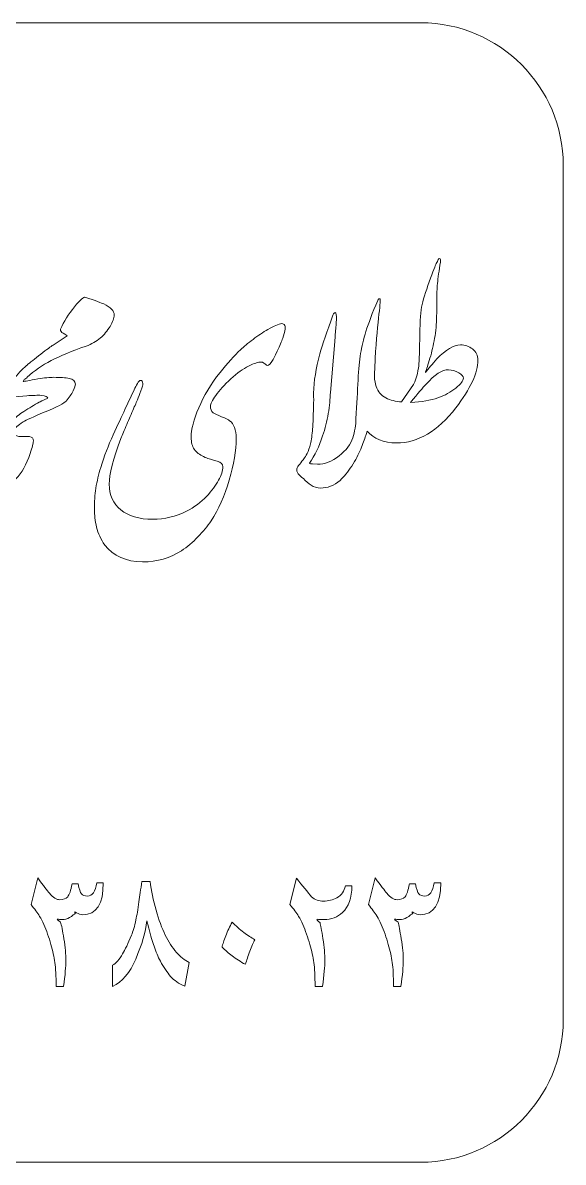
# Model space of a CAD drawing. Header units: millimetres. Extents: x 196.4 to 236.4, y 258.4 to 298.4.
# Drawn here: x 217.37 to 236.36, y 258.41 to 298.41 of the extents above; entities that cross this region are included whole.
import ezdxf

# ---------------------------------------------------------------- set-up
doc = ezdxf.new("R2010")
doc.units = ezdxf.units.MM
doc.header["$MEASUREMENT"] = 0
doc.layers.add('Layer 1', color=7, linetype='Continuous')

msp = doc.modelspace()

# ---------------------------------------------------------------- linework, layer by layer
at = {"layer": 'Layer 1', "color": 250, "lineweight": 18}
for points, knots in [([(201.3553, 298.407), (201.3553, 298.407), (231.3553, 298.407), (231.3553, 298.407), (234.1092, 298.407), (236.3553, 296.1609), (236.3553, 293.407), (236.3553, 293.407), (236.3553, 263.407), (236.3553, 263.407), (236.3553, 260.6531), (234.1092, 258.407), (231.3553, 258.407), (231.3553, 258.407), (201.3553, 258.407), (201.3553, 258.407), (198.6014, 258.407), (196.3553, 260.6531), (196.3553, 263.407), (196.3553, 263.407), (196.3553, 293.407), (196.3553, 293.407), (196.3553, 296.1609), (198.6014, 298.407), (201.3553, 298.407)], [0, 0, 0, 0, 0.125, 0.125, 0.125, 0.25, 0.25, 0.25, 0.375, 0.375, 0.375, 0.5, 0.5, 0.5, 0.625, 0.625, 0.625, 0.75, 0.75, 0.75, 0.875, 0.875, 0.875, 1, 1, 1, 1]), ([(229.7202, 285.9669), (229.7304, 285.8554), (229.7508, 285.7479), (229.7809, 285.6435), (229.8421, 285.4553), (229.9549, 285.3189), (230.1196, 285.2389), (230.2842, 285.159), (230.47, 285.1119), (230.677, 285.0978), (230.677, 285.0978), (231.0909, 285.7046), (231.0909, 285.7046), (231.1591, 285.8199), (231.2202, 286.0151), (231.2696, 286.2902), (231.2931, 286.4407), (231.3073, 286.7747), (231.312, 287.2851), (231.3167, 287.7978), (231.3378, 288.1788), (231.3802, 288.4257), (231.4272, 288.6562), (231.5166, 288.9525), (231.6483, 289.3171), (231.7823, 289.6839), (231.8646, 289.8956), (231.8929, 289.9521), (231.9234, 290.0085), (231.947, 290.0555), (231.9658, 290.0932), (231.9893, 290.1308), (232.0105, 290.1378), (232.0269, 290.1167), (232.0457, 290.0955), (232.0504, 290.0602), (232.041, 290.0085), (231.9916, 289.7004), (231.9564, 289.4511), (231.9376, 289.2559), (231.9211, 289.0607), (231.9117, 288.8749), (231.914, 288.6985), (231.9164, 288.5221), (231.914, 288.294), (231.9046, 288.0141), (231.8952, 287.7343), (231.867, 287.4756), (231.82, 287.2404), (231.7753, 287.0028), (231.7188, 286.7747), (231.6483, 286.5513), (231.5801, 286.3302), (231.533, 286.1891), (231.5119, 286.1279), (231.6224, 286.2667), (231.7565, 286.4243), (231.9187, 286.6054), (232.2245, 286.937), (232.5043, 287.1016), (232.7513, 287.1016), (232.9018, 287.1016), (233.0406, 287.0522), (233.1652, 286.9558), (233.2922, 286.8641), (233.3581, 286.7347), (233.3581, 286.563), (233.3581, 286.1209), (233.097, 285.5635), (232.5796, 284.8862), (231.9446, 284.0677), (231.2508, 283.6585), (230.4982, 283.6585), (230.0449, 283.6585), (229.7014, 283.7959), (229.4662, 284.0725), (229.4492, 284.0174), (229.4326, 283.9672), (229.4163, 283.922), (229.3763, 283.7855), (229.3175, 283.6233), (229.2399, 283.4375), (229.1647, 283.2517), (229.0588, 283.0541), (228.9248, 282.8472), (228.7884, 282.6402), (228.652, 282.4732), (228.5132, 282.3439), (228.2992, 282.1581), (228.0711, 282.0687), (227.8312, 282.0734), (227.7089, 282.0781), (227.596, 282.111), (227.4949, 282.1722), (227.3984, 282.2357), (227.3091, 282.3156), (227.2268, 282.4074), (227.1515, 282.4662), (227.1068, 282.5061), (227.088, 282.5226), (227.0245, 282.5838), (226.9916, 282.6449), (226.9916, 282.7084), (226.9916, 282.7554), (227.0151, 282.8095), (227.0598, 282.8683), (227.1068, 282.9271), (227.1585, 282.9953), (227.2197, 283.0682), (227.2456, 283.1035), (227.2832, 283.16), (227.3279, 283.2329), (227.3749, 283.3058), (227.4149, 283.4045), (227.4502, 283.5268), (227.4831, 283.6468), (227.5137, 283.8067), (227.5348, 284.0043), (227.5537, 284.2018), (227.5654, 284.3735), (227.5701, 284.5146), (227.5701, 284.5146), (227.5842, 284.9427), (227.5842, 284.9427), (227.5889, 285.0885), (227.5889, 285.2437), (227.5842, 285.4036), (227.5936, 285.827), (227.6665, 286.2856), (227.8053, 286.7818), (227.9017, 287.1181), (228.0546, 287.5697), (228.2663, 288.1388), (228.2804, 288.1765), (228.2945, 288.2), (228.3086, 288.2141), (228.3204, 288.2282), (228.3321, 288.2352), (228.3415, 288.2352), (228.3745, 288.2305), (228.3886, 288.1435), (228.3839, 287.9742), (228.3792, 287.8919), (228.3698, 287.7578), (228.3556, 287.5744), (228.3415, 287.3862), (228.3321, 287.2663), (228.3274, 287.2169), (228.3274, 287.2169), (228.1769, 285.4248), (228.1769, 285.4248), (228.1675, 285.2084), (228.1416, 284.9638), (228.1016, 284.6863), (228.0546, 284.4205), (227.9888, 284.1618), (227.9017, 283.9078), (227.7818, 283.5363), (227.6266, 283.2164), (227.4384, 282.9506), (227.4478, 282.9318), (227.4855, 282.9224), (227.549, 282.9224), (227.549, 282.9224), (227.723, 282.9154), (227.723, 282.9154), (227.9746, 282.906), (228.2263, 283.0024), (228.4803, 283.2023), (228.7319, 283.4022), (228.8942, 283.6139), (228.9624, 283.8349), (229.0306, 284.0584), (229.0682, 284.2818), (229.073, 284.5076), (229.1035, 285.0273), (229.1294, 285.4789), (229.1482, 285.8622), (229.167, 286.2456), (229.1952, 286.556), (229.2352, 286.7959), (229.2729, 287.0335), (229.3364, 287.2945), (229.4234, 287.5744), (229.5104, 287.8542), (229.6492, 288.2164), (229.8373, 288.6633), (229.8655, 288.708), (229.889, 288.7268), (229.9126, 288.7174), (229.9361, 288.708), (229.9267, 288.5292), (229.882, 288.1765), (229.8373, 287.826), (229.7926, 287.3063), (229.7479, 286.6172), (229.7432, 286.438), (229.7341, 286.222), (229.7202, 285.9669)], [0, 0, 0, 0, 0.0151515, 0.0151515, 0.0151515, 0.030303, 0.030303, 0.030303, 0.0454545, 0.0454545, 0.0454545, 0.0606061, 0.0606061, 0.0606061, 0.0757576, 0.0757576, 0.0757576, 0.0909091, 0.0909091, 0.0909091, 0.1060606, 0.1060606, 0.1060606, 0.1212121, 0.1212121, 0.1212121, 0.1363636, 0.1363636, 0.1363636, 0.1515152, 0.1515152, 0.1515152, 0.1666667, 0.1666667, 0.1666667, 0.1818182, 0.1818182, 0.1818182, 0.1969697, 0.1969697, 0.1969697, 0.2121212, 0.2121212, 0.2121212, 0.2272727, 0.2272727, 0.2272727, 0.2424242, 0.2424242, 0.2424242, 0.2575758, 0.2575758, 0.2575758, 0.2727273, 0.2727273, 0.2727273, 0.2878788, 0.2878788, 0.2878788, 0.3030303, 0.3030303, 0.3030303, 0.3181818, 0.3181818, 0.3181818, 0.3333333, 0.3333333, 0.3333333, 0.3484848, 0.3484848, 0.3484848, 0.3636364, 0.3636364, 0.3636364, 0.3787879, 0.3787879, 0.3787879, 0.3939394, 0.3939394, 0.3939394, 0.4090909, 0.4090909, 0.4090909, 0.4242424, 0.4242424, 0.4242424, 0.4393939, 0.4393939, 0.4393939, 0.4545455, 0.4545455, 0.4545455, 0.469697, 0.469697, 0.469697, 0.4848485, 0.4848485, 0.4848485, 0.5, 0.5, 0.5, 0.5151515, 0.5151515, 0.5151515, 0.530303, 0.530303, 0.530303, 0.5454545, 0.5454545, 0.5454545, 0.5606061, 0.5606061, 0.5606061, 0.5757576, 0.5757576, 0.5757576, 0.5909091, 0.5909091, 0.5909091, 0.6060606, 0.6060606, 0.6060606, 0.6212121, 0.6212121, 0.6212121, 0.6363636, 0.6363636, 0.6363636, 0.6515152, 0.6515152, 0.6515152, 0.6666667, 0.6666667, 0.6666667, 0.6818182, 0.6818182, 0.6818182, 0.6969697, 0.6969697, 0.6969697, 0.7121212, 0.7121212, 0.7121212, 0.7272727, 0.7272727, 0.7272727, 0.7424242, 0.7424242, 0.7424242, 0.7575758, 0.7575758, 0.7575758, 0.7727273, 0.7727273, 0.7727273, 0.7878788, 0.7878788, 0.7878788, 0.8030303, 0.8030303, 0.8030303, 0.8181818, 0.8181818, 0.8181818, 0.8333333, 0.8333333, 0.8333333, 0.8484848, 0.8484848, 0.8484848, 0.8636364, 0.8636364, 0.8636364, 0.8787879, 0.8787879, 0.8787879, 0.8939394, 0.8939394, 0.8939394, 0.9090909, 0.9090909, 0.9090909, 0.9242424, 0.9242424, 0.9242424, 0.9393939, 0.9393939, 0.9393939, 0.9545455, 0.9545455, 0.9545455, 0.969697, 0.969697, 0.969697, 0.9848485, 0.9848485, 0.9848485, 1, 1, 1, 1]), ([(217.5042, 286.3796), (217.6194, 286.4761), (217.7841, 286.6078), (218.0004, 286.7795), (218.2121, 286.9394), (218.3556, 287.0452), (218.4355, 287.0946), (218.4355, 287.0946), (218.9294, 287.4192), (218.9294, 287.4192), (218.9177, 287.4286), (218.8683, 287.4591), (218.786, 287.5085), (218.7225, 287.5415), (218.6895, 287.5861), (218.6895, 287.6473), (218.8095, 287.913), (218.9741, 288.1765), (219.1858, 288.4399), (219.3927, 288.6868), (219.5127, 288.7997), (219.5503, 288.7762), (219.9219, 288.6492), (220.143, 288.5669), (220.2112, 288.5363), (220.4558, 288.421), (220.5781, 288.2893), (220.5781, 288.1435), (220.5781, 288.0424), (220.531, 287.9107), (220.4393, 287.7508), (220.3382, 287.5932), (220.2229, 287.4591), (220.0959, 287.3439), (219.9525, 287.224), (219.7855, 287.1275), (219.5926, 287.0546), (219.0917, 286.8853), (218.6825, 286.716), (218.3626, 286.5466), (218.0479, 286.3823), (217.7649, 286.1884), (217.5163, 285.9627), (217.5163, 285.9627), (217.5065, 285.9469), (217.5065, 285.9469), (217.4548, 285.9163), (217.4219, 285.8857), (217.4054, 285.8575), (217.3889, 285.8293), (217.3819, 285.8152), (217.3819, 285.8105), (217.4219, 285.8199), (217.5959, 285.8505), (217.8993, 285.9069), (218.1227, 285.9422), (218.3109, 285.961), (218.4637, 285.961), (218.6824, 285.961), (218.8635, 285.9469), (218.9999, 285.921), (219.1434, 285.8928), (219.214, 285.827), (219.214, 285.7211), (219.214, 285.6788), (219.1881, 285.6012), (219.1387, 285.4859), (219.0729, 285.366), (218.9905, 285.246), (218.8894, 285.1285), (218.8212, 285.0485), (218.5766, 284.9238), (218.1556, 284.7498), (217.737, 284.5734), (217.4783, 284.4558), (217.3819, 284.3947), (217.2854, 284.3312), (217.2125, 284.2794), (217.1608, 284.2395), (217.133, 284.2028), (217.1026, 284.1755), (217.0698, 284.1583), (216.998, 284.0759), (216.9885, 284.0104), (217.0432, 283.9619), (217.0973, 283.9102), (217.189, 283.8843), (217.3184, 283.882), (217.4477, 283.8796), (217.5418, 283.8796), (217.6006, 283.8796), (217.6923, 283.8702), (217.7394, 283.8161), (217.7394, 283.7197), (217.7394, 283.6515), (217.7017, 283.5057), (217.6288, 283.287), (217.4995, 282.9013), (217.3325, 282.6049), (217.1255, 282.398), (216.9092, 282.1816), (216.674, 282.0734), (216.4153, 282.0734), (216.173, 282.0734), (215.9825, 282.1957), (215.8438, 282.4379), (215.7382, 282.6308), (215.6735, 282.8549), (215.6518, 283.1097), (215.5582, 282.9687), (215.4318, 282.7839), (215.2722, 282.5555), (215.1758, 282.4356), (215.0935, 282.3509), (215.0229, 282.3015), (214.9312, 282.2357), (214.8395, 282.1839), (214.7454, 282.1463), (214.6514, 282.1063), (214.5479, 282.0758), (214.435, 282.0499), (214.3221, 282.024), (214.2116, 281.9981), (214.101, 281.9699), (214.101, 281.9699), (213.6448, 281.8594), (213.6448, 281.8594), (213.4613, 281.8288), (213.3484, 281.8241), (213.3084, 281.8453), (213.3084, 281.9111), (213.3837, 281.9911), (213.5366, 282.0875), (213.673, 282.1745), (213.8141, 282.2639), (213.9552, 282.3533), (214.0987, 282.4426), (214.2398, 282.5297), (214.3832, 282.6167), (214.7454, 282.8707), (215.0182, 283.1082), (215.197, 283.3269), (215.3334, 283.4986), (215.4416, 283.6468), (215.5192, 283.7761), (215.5709, 283.849), (215.6462, 283.976), (215.7473, 284.1548), (215.7473, 284.1548), (215.814, 284.2914), (215.814, 284.2914), (215.8299, 284.3287), (215.8469, 284.3646), (215.865, 284.3994), (215.8733, 284.4161), (215.8817, 284.4322), (215.8904, 284.4479), (215.8904, 284.4479), (216.0436, 284.7616), (216.0436, 284.7616), (216.1119, 284.9027), (216.1801, 285.0179), (216.2436, 285.1049), (216.3023, 285.192), (216.3588, 285.2343), (216.4082, 285.2296), (216.4552, 285.2061), (216.4693, 285.1614), (216.4505, 285.0908), (216.3988, 284.9403), (216.3682, 284.8415), (216.3541, 284.7945), (216.3019, 284.621), (216.2678, 284.4837), (216.2527, 284.3844), (216.2759, 283.9684), (216.3438, 283.7429), (216.4576, 283.7056), (216.507, 283.7573), (216.5799, 283.8679), (216.6716, 284.0372), (216.7257, 284.1383), (216.7681, 284.2065), (216.7939, 284.2442), (216.8008, 284.2528), (216.8086, 284.2601), (216.8175, 284.2664), (216.8589, 284.3173), (216.91, 284.3713), (216.9679, 284.4252), (217.1114, 284.5546), (217.2549, 284.6651), (217.403, 284.7616), (217.5912, 284.8862), (217.7723, 284.9944), (217.9463, 285.0861), (217.9604, 285.0955), (218.0592, 285.1449), (218.2427, 285.2319), (218.2427, 285.2766), (218.1697, 285.3095), (218.0216, 285.3284), (217.8946, 285.3331), (217.7205, 285.3284), (217.5065, 285.3142), (217.5065, 285.3142), (216.7892, 285.2578), (216.7892, 285.2578), (216.7563, 285.2578), (216.7469, 285.286), (216.761, 285.3401), (216.7892, 285.4601), (216.8786, 285.6341), (217.0338, 285.8575), (217.1847, 286.0803), (217.3401, 286.2504), (217.5001, 286.3701), (217.5001, 286.3701), (217.5042, 286.3796), (217.5042, 286.3796)], [0, 0, 0, 0, 0.0136986, 0.0136986, 0.0136986, 0.0273973, 0.0273973, 0.0273973, 0.0410959, 0.0410959, 0.0410959, 0.0547945, 0.0547945, 0.0547945, 0.0684932, 0.0684932, 0.0684932, 0.0821918, 0.0821918, 0.0821918, 0.0958904, 0.0958904, 0.0958904, 0.109589, 0.109589, 0.109589, 0.1232877, 0.1232877, 0.1232877, 0.1369863, 0.1369863, 0.1369863, 0.1506849, 0.1506849, 0.1506849, 0.1643836, 0.1643836, 0.1643836, 0.1780822, 0.1780822, 0.1780822, 0.1917808, 0.1917808, 0.1917808, 0.2054795, 0.2054795, 0.2054795, 0.2191781, 0.2191781, 0.2191781, 0.2328767, 0.2328767, 0.2328767, 0.2465753, 0.2465753, 0.2465753, 0.260274, 0.260274, 0.260274, 0.2739726, 0.2739726, 0.2739726, 0.2876712, 0.2876712, 0.2876712, 0.3013699, 0.3013699, 0.3013699, 0.3150685, 0.3150685, 0.3150685, 0.3287671, 0.3287671, 0.3287671, 0.3424658, 0.3424658, 0.3424658, 0.3561644, 0.3561644, 0.3561644, 0.369863, 0.369863, 0.369863, 0.3835616, 0.3835616, 0.3835616, 0.3972603, 0.3972603, 0.3972603, 0.4109589, 0.4109589, 0.4109589, 0.4246575, 0.4246575, 0.4246575, 0.4383562, 0.4383562, 0.4383562, 0.4520548, 0.4520548, 0.4520548, 0.4657534, 0.4657534, 0.4657534, 0.4794521, 0.4794521, 0.4794521, 0.4931507, 0.4931507, 0.4931507, 0.5068493, 0.5068493, 0.5068493, 0.5205479, 0.5205479, 0.5205479, 0.5342466, 0.5342466, 0.5342466, 0.5479452, 0.5479452, 0.5479452, 0.5616438, 0.5616438, 0.5616438, 0.5753425, 0.5753425, 0.5753425, 0.5890411, 0.5890411, 0.5890411, 0.6027397, 0.6027397, 0.6027397, 0.6164384, 0.6164384, 0.6164384, 0.630137, 0.630137, 0.630137, 0.6438356, 0.6438356, 0.6438356, 0.6575342, 0.6575342, 0.6575342, 0.6712329, 0.6712329, 0.6712329, 0.6849315, 0.6849315, 0.6849315, 0.6986301, 0.6986301, 0.6986301, 0.7123288, 0.7123288, 0.7123288, 0.7260274, 0.7260274, 0.7260274, 0.739726, 0.739726, 0.739726, 0.7534247, 0.7534247, 0.7534247, 0.7671233, 0.7671233, 0.7671233, 0.7808219, 0.7808219, 0.7808219, 0.7945205, 0.7945205, 0.7945205, 0.8082192, 0.8082192, 0.8082192, 0.8219178, 0.8219178, 0.8219178, 0.8356164, 0.8356164, 0.8356164, 0.8493151, 0.8493151, 0.8493151, 0.8630137, 0.8630137, 0.8630137, 0.8767123, 0.8767123, 0.8767123, 0.890411, 0.890411, 0.890411, 0.9041096, 0.9041096, 0.9041096, 0.9178082, 0.9178082, 0.9178082, 0.9315068, 0.9315068, 0.9315068, 0.9452055, 0.9452055, 0.9452055, 0.9589041, 0.9589041, 0.9589041, 0.9726027, 0.9726027, 0.9726027, 0.9863014, 0.9863014, 0.9863014, 1, 1, 1, 1]), ([(226.5847, 287.6685), (226.5682, 287.5532), (226.5376, 287.4427), (226.5, 287.3345), (226.46, 287.2263), (226.3965, 287.0758), (226.3072, 286.8829), (226.2178, 286.6901), (226.1637, 286.5795), (226.1449, 286.5513), (226.072, 286.4361), (226.0061, 286.3796), (225.952, 286.3796), (225.9097, 286.4079), (225.8744, 286.4337), (225.8415, 286.4596), (225.8086, 286.4855), (225.7803, 286.4972), (225.7521, 286.4972), (225.6369, 286.4972), (225.4864, 286.4502), (225.2982, 286.3561), (225.1077, 286.262), (224.9031, 286.1115), (224.6773, 285.9046), (224.4515, 285.6976), (224.2752, 285.5047), (224.1482, 285.326), (224.0235, 285.1473), (223.96, 285.0226), (223.96, 284.9544), (223.96, 284.8533), (223.9906, 284.7733), (224.0564, 284.7192), (224.1105, 284.6769), (224.2093, 284.6299), (224.3528, 284.5758), (224.4939, 284.5193), (224.5903, 284.4746), (224.635, 284.437), (224.7879, 284.3312), (224.8631, 284.1242), (224.8631, 283.8161), (224.8631, 283.3904), (224.7832, 282.9013), (224.6209, 282.3533), (224.461, 281.8029), (224.2493, 281.3279), (223.9882, 280.9233), (223.8542, 280.7352), (223.699, 280.547), (223.5202, 280.3589), (223.3415, 280.1684), (223.1486, 280.0085), (222.9417, 279.8744), (222.5465, 279.6134), (222.0903, 279.4817), (221.5776, 279.4817), (220.9943, 279.4911), (220.5498, 279.6886), (220.2464, 280.0743), (220.11, 280.2719), (220.0136, 280.4812), (219.9619, 280.7023), (219.9078, 280.9233), (219.8819, 281.1327), (219.8819, 281.3302), (219.8819, 281.5819), (219.9007, 281.8288), (219.936, 282.071), (219.9736, 282.3109), (220.0301, 282.5532), (220.1077, 282.7978), (220.2276, 283.1929), (220.3711, 283.5739), (220.5428, 283.9408), (220.7121, 284.3077), (220.8485, 284.604), (220.9543, 284.8298), (220.9543, 284.8298), (221.2789, 285.5189), (221.2789, 285.5189), (221.3165, 285.5965), (221.3542, 285.6717), (221.3965, 285.747), (221.4365, 285.8199), (221.4741, 285.8552), (221.507, 285.8552), (221.5517, 285.8552), (221.5776, 285.8199), (221.5799, 285.747), (221.5823, 285.6717), (221.5729, 285.6176), (221.5541, 285.58), (221.5047, 285.4483), (221.46, 285.3354), (221.4247, 285.246), (221.3871, 285.1567), (221.333, 285.0273), (221.2577, 284.858), (221.1848, 284.6863), (221.1049, 284.5029), (221.0202, 284.3053), (220.9355, 284.1078), (220.865, 283.9455), (220.8109, 283.8161), (220.5404, 283.1012), (220.404, 282.5626), (220.404, 282.2051), (220.404, 281.8288), (220.5381, 281.5301), (220.8085, 281.309), (221.0766, 281.088), (221.4553, 280.9774), (221.9421, 280.9774), (222.3466, 280.9774), (222.737, 281.0715), (223.1157, 281.2597), (223.3956, 281.4031), (223.6307, 281.5748), (223.8189, 281.7771), (224.007, 281.9793), (224.1505, 282.1698), (224.2493, 282.3462), (224.3481, 282.5226), (224.3975, 282.6825), (224.3975, 282.8236), (224.3975, 282.9107), (224.3316, 282.9765), (224.1999, 283.0165), (224.0682, 283.0588), (223.9741, 283.087), (223.9153, 283.1012), (223.8589, 283.1129), (223.793, 283.1388), (223.7178, 283.1764), (223.5767, 283.2446), (223.4685, 283.3316), (223.3932, 283.4351), (223.3203, 283.5386), (223.2827, 283.6797), (223.2827, 283.8585), (223.2827, 284.1289), (223.372, 284.4746), (223.5484, 284.8909), (223.7248, 285.3095), (223.9741, 285.7211), (224.2963, 286.1256), (224.5597, 286.4549), (224.7996, 286.7254), (225.0136, 286.93), (225.1289, 287.0358), (225.277, 287.1581), (225.4558, 287.2922), (225.6345, 287.4286), (225.8086, 287.5438), (225.9802, 287.6402), (226.1872, 287.7602), (226.3495, 287.8284), (226.4694, 287.8472), (226.5188, 287.8472), (226.5541, 287.826), (226.5729, 287.786), (226.5894, 287.7437), (226.5941, 287.7061), (226.5847, 287.6685)], [0, 0, 0, 0, 0.0181818, 0.0181818, 0.0181818, 0.0363636, 0.0363636, 0.0363636, 0.0545455, 0.0545455, 0.0545455, 0.0727273, 0.0727273, 0.0727273, 0.0909091, 0.0909091, 0.0909091, 0.1090909, 0.1090909, 0.1090909, 0.1272727, 0.1272727, 0.1272727, 0.1454545, 0.1454545, 0.1454545, 0.1636364, 0.1636364, 0.1636364, 0.1818182, 0.1818182, 0.1818182, 0.2, 0.2, 0.2, 0.2181818, 0.2181818, 0.2181818, 0.2363636, 0.2363636, 0.2363636, 0.2545455, 0.2545455, 0.2545455, 0.2727273, 0.2727273, 0.2727273, 0.2909091, 0.2909091, 0.2909091, 0.3090909, 0.3090909, 0.3090909, 0.3272727, 0.3272727, 0.3272727, 0.3454545, 0.3454545, 0.3454545, 0.3636364, 0.3636364, 0.3636364, 0.3818182, 0.3818182, 0.3818182, 0.4, 0.4, 0.4, 0.4181818, 0.4181818, 0.4181818, 0.4363636, 0.4363636, 0.4363636, 0.4545455, 0.4545455, 0.4545455, 0.4727273, 0.4727273, 0.4727273, 0.4909091, 0.4909091, 0.4909091, 0.5090909, 0.5090909, 0.5090909, 0.5272727, 0.5272727, 0.5272727, 0.5454545, 0.5454545, 0.5454545, 0.5636364, 0.5636364, 0.5636364, 0.5818182, 0.5818182, 0.5818182, 0.6, 0.6, 0.6, 0.6181818, 0.6181818, 0.6181818, 0.6363636, 0.6363636, 0.6363636, 0.6545455, 0.6545455, 0.6545455, 0.6727273, 0.6727273, 0.6727273, 0.6909091, 0.6909091, 0.6909091, 0.7090909, 0.7090909, 0.7090909, 0.7272727, 0.7272727, 0.7272727, 0.7454545, 0.7454545, 0.7454545, 0.7636364, 0.7636364, 0.7636364, 0.7818182, 0.7818182, 0.7818182, 0.8, 0.8, 0.8, 0.8181818, 0.8181818, 0.8181818, 0.8363636, 0.8363636, 0.8363636, 0.8545455, 0.8545455, 0.8545455, 0.8727273, 0.8727273, 0.8727273, 0.8909091, 0.8909091, 0.8909091, 0.9090909, 0.9090909, 0.9090909, 0.9272727, 0.9272727, 0.9272727, 0.9454545, 0.9454545, 0.9454545, 0.9636364, 0.9636364, 0.9636364, 0.9818182, 0.9818182, 0.9818182, 1, 1, 1, 1]), ([(232.8477, 285.928), (232.8477, 285.9868), (232.7936, 286.0503), (232.6831, 286.1209), (232.5631, 286.1891), (232.4432, 286.2244), (232.3233, 286.2244), (232.1045, 286.2338), (231.8364, 286.0597), (231.526, 285.707), (231.4319, 285.6105), (231.2555, 285.4012), (230.9945, 285.079), (231.3802, 285.0978), (231.6977, 285.1519), (231.9493, 285.2389), (232.1986, 285.326), (232.4103, 285.4412), (232.5796, 285.5823), (232.7583, 285.7258), (232.8477, 285.841), (232.8477, 285.928)], [0, 0, 0, 0, 0.1428571, 0.1428571, 0.1428571, 0.2857143, 0.2857143, 0.2857143, 0.4285714, 0.4285714, 0.4285714, 0.5714286, 0.5714286, 0.5714286, 0.7142857, 0.7142857, 0.7142857, 0.8571429, 0.8571429, 0.8571429, 1, 1, 1, 1])]:
    msp.add_open_spline(points, degree=3, knots=knots, dxfattribs=at)
at = {"layer": 'Layer 1', "color": 250, "lineweight": 9}
for points, knots in [([(219.6374, 267.7488), (219.8091, 267.7488), (219.9185, 267.904), (219.9643, 268.2133), (219.9643, 268.2133), (220.196, 268.2133), (220.196, 268.2133), (220.196, 267.4666), (219.9537, 267.0938), (219.4716, 267.0938), (219.3963, 267.0938), (219.3246, 267.1173), (219.2564, 267.1644), (219.1894, 267.2114), (219.1741, 267.202), (219.2141, 267.135), (219.2164, 267.1467), (219.1706, 267.115), (219.0753, 267.0386), (218.9906, 266.968), (218.9048, 266.9315), (218.8178, 266.9315), (218.806, 266.9315), (218.7919, 266.9315), (218.7743, 266.9304), (218.7566, 266.9292), (218.7366, 266.928), (218.7143, 266.928), (218.6731, 266.928), (218.632, 266.9327), (218.592, 266.941), (218.552, 266.9492), (218.5861, 266.9139), (218.6967, 266.8351), (218.7272, 266.7305), (218.7649, 266.5341), (218.8119, 266.246), (218.8589, 265.9591), (218.8825, 265.7027), (218.8825, 265.4781), (218.8825, 265.2876), (218.8554, 264.9854), (218.8001, 264.5726), (218.8001, 264.5726), (218.5379, 264.5726), (218.5379, 264.5726), (218.5379, 264.9395), (218.5238, 265.2217), (218.4956, 265.4181), (218.4662, 265.6145), (218.4203, 265.825), (218.3556, 266.0496), (218.2851, 266.2977), (218.2016, 266.5341), (218.1075, 266.7563), (218.0617, 266.8598), (218.0123, 266.9539), (217.9593, 267.0386), (217.8841, 267.1656), (217.783, 267.302), (217.656, 267.449), (217.656, 267.449), (217.8911, 268.3862), (217.8911, 268.3862), (218.0911, 268.1192), (218.2286, 267.9405), (218.3039, 267.8488), (218.4356, 267.6971), (218.5555, 267.6206), (218.6661, 267.6206), (218.7919, 267.6206), (218.8848, 267.6571), (218.9448, 267.7277), (219.0024, 267.797), (219.0541, 267.9476), (219.1, 268.1792), (219.1, 268.1792), (219.314, 268.1792), (219.314, 268.1792), (219.3458, 267.9958), (219.3846, 267.8782), (219.4304, 267.8264), (219.4763, 267.7747), (219.5457, 267.7488), (219.6374, 267.7488)], [0, 0, 0, 0, 0.0357143, 0.0357143, 0.0357143, 0.0714286, 0.0714286, 0.0714286, 0.1071429, 0.1071429, 0.1071429, 0.1428571, 0.1428571, 0.1428571, 0.1785714, 0.1785714, 0.1785714, 0.2142857, 0.2142857, 0.2142857, 0.25, 0.25, 0.25, 0.2857143, 0.2857143, 0.2857143, 0.3214286, 0.3214286, 0.3214286, 0.3571429, 0.3571429, 0.3571429, 0.3928571, 0.3928571, 0.3928571, 0.4285714, 0.4285714, 0.4285714, 0.4642857, 0.4642857, 0.4642857, 0.5, 0.5, 0.5, 0.5357143, 0.5357143, 0.5357143, 0.5714286, 0.5714286, 0.5714286, 0.6071429, 0.6071429, 0.6071429, 0.6428571, 0.6428571, 0.6428571, 0.6785714, 0.6785714, 0.6785714, 0.7142857, 0.7142857, 0.7142857, 0.75, 0.75, 0.75, 0.7857143, 0.7857143, 0.7857143, 0.8214286, 0.8214286, 0.8214286, 0.8571429, 0.8571429, 0.8571429, 0.8928571, 0.8928571, 0.8928571, 0.9285714, 0.9285714, 0.9285714, 0.9642857, 0.9642857, 0.9642857, 1, 1, 1, 1]), ([(220.5229, 265.3193), (220.6452, 265.3887), (220.7616, 265.5216), (220.8745, 265.7192), (220.9616, 265.8685), (221.065, 266.0872), (221.185, 266.3742), (221.2426, 266.5094), (221.2955, 266.6881), (221.3437, 266.9116), (221.3755, 267.0703), (221.4108, 267.2808), (221.4496, 267.5454), (221.4801, 267.7524), (221.5119, 267.9922), (221.546, 268.2651), (221.546, 268.2651), (221.8388, 268.2651), (221.8388, 268.2651), (221.8811, 267.9346), (221.9505, 267.5983), (222.0493, 267.2573), (222.1481, 266.9163), (222.2563, 266.6246), (222.3738, 266.3812), (222.4832, 266.1484), (222.6149, 265.9461), (222.7666, 265.7744), (222.9018, 265.6157), (223.0488, 265.4993), (223.2076, 265.4228), (223.2076, 265.4228), (223.0559, 264.5926), (223.0559, 264.5926), (222.8466, 264.6749), (222.6819, 264.7866), (222.5608, 264.9266), (222.4409, 265.0665), (222.3209, 265.2476), (222.201, 265.4675), (222.1187, 265.6216), (222.0434, 265.7968), (221.9776, 265.992), (221.927, 266.1437), (221.8658, 266.3542), (221.7941, 266.6258), (221.74, 266.8281), (221.7165, 266.9127), (221.7259, 266.8798), (221.6848, 266.4988), (221.5542, 266.052), (221.3367, 265.5404), (221.1297, 265.0559), (220.8592, 264.7349), (220.5229, 264.5785), (220.5229, 264.5785), (220.5229, 265.3193), (220.5229, 265.3193)], [0, 0, 0, 0, 0.0526316, 0.0526316, 0.0526316, 0.1052632, 0.1052632, 0.1052632, 0.1578947, 0.1578947, 0.1578947, 0.2105263, 0.2105263, 0.2105263, 0.2631579, 0.2631579, 0.2631579, 0.3157895, 0.3157895, 0.3157895, 0.3684211, 0.3684211, 0.3684211, 0.4210526, 0.4210526, 0.4210526, 0.4736842, 0.4736842, 0.4736842, 0.5263158, 0.5263158, 0.5263158, 0.5789474, 0.5789474, 0.5789474, 0.6315789, 0.6315789, 0.6315789, 0.6842105, 0.6842105, 0.6842105, 0.7368421, 0.7368421, 0.7368421, 0.7894737, 0.7894737, 0.7894737, 0.8421053, 0.8421053, 0.8421053, 0.8947368, 0.8947368, 0.8947368, 0.9473684, 0.9473684, 0.9473684, 1, 1, 1, 1]), ([(227.9314, 267.5724), (228.1043, 267.5724), (228.2607, 267.6124), (228.403, 267.69), (228.5664, 267.7794), (228.6664, 267.9193), (228.7028, 268.1098), (228.7028, 268.1098), (228.9309, 268.1098), (228.9309, 268.1098), (228.9309, 267.6877), (228.8216, 267.3761), (228.6029, 267.1761), (228.4241, 267.0115), (228.2066, 266.928), (227.9526, 266.928), (227.9526, 266.928), (227.9008, 266.928), (227.9008, 266.928), (227.8267, 266.928), (227.7668, 266.9304), (227.7197, 266.9351), (227.6727, 266.9398), (227.7033, 266.8986), (227.8115, 266.8116), (227.8338, 266.7316), (227.8679, 266.5458), (227.9126, 266.2554), (227.9573, 265.9649), (227.9796, 265.7051), (227.9796, 265.4781), (227.9796, 265.2876), (227.9526, 264.9854), (227.8973, 264.5726), (227.8973, 264.5726), (227.6351, 264.5726), (227.6351, 264.5726), (227.6351, 264.9395), (227.621, 265.2217), (227.5927, 265.4181), (227.5633, 265.6145), (227.5175, 265.825), (227.4528, 266.0496), (227.3811, 266.2977), (227.2988, 266.5341), (227.2047, 266.7563), (227.1588, 266.8598), (227.1094, 266.9539), (227.0565, 267.0386), (226.9813, 267.1656), (226.8801, 267.302), (226.7531, 267.449), (226.7531, 267.449), (226.9836, 268.3756), (226.9836, 268.3756), (227.2, 268.1087), (227.3752, 267.8911), (227.5116, 267.7206), (227.6304, 267.6218), (227.7703, 267.5724), (227.9314, 267.5724)], [0, 0, 0, 0, 0.05, 0.05, 0.05, 0.1, 0.1, 0.1, 0.15, 0.15, 0.15, 0.2, 0.2, 0.2, 0.25, 0.25, 0.25, 0.3, 0.3, 0.3, 0.35, 0.35, 0.35, 0.4, 0.4, 0.4, 0.45, 0.45, 0.45, 0.5, 0.5, 0.5, 0.55, 0.55, 0.55, 0.6, 0.6, 0.6, 0.65, 0.65, 0.65, 0.7, 0.7, 0.7, 0.75, 0.75, 0.75, 0.8, 0.8, 0.8, 0.85, 0.85, 0.85, 0.9, 0.9, 0.9, 0.95, 0.95, 0.95, 1, 1, 1, 1]), ([(231.491, 267.7488), (231.6627, 267.7488), (231.7721, 267.904), (231.8179, 268.2133), (231.8179, 268.2133), (232.0496, 268.2133), (232.0496, 268.2133), (232.0496, 267.4666), (231.8073, 267.0938), (231.3252, 267.0938), (231.2499, 267.0938), (231.1782, 267.1173), (231.11, 267.1644), (231.043, 267.2114), (231.0277, 267.202), (231.0677, 267.135), (231.07, 267.1467), (231.0242, 267.115), (230.9289, 267.0386), (230.8442, 266.968), (230.7584, 266.9315), (230.6714, 266.9315), (230.6596, 266.9315), (230.6455, 266.9315), (230.6279, 266.9304), (230.6102, 266.9292), (230.5902, 266.928), (230.5679, 266.928), (230.5267, 266.928), (230.4856, 266.9327), (230.4456, 266.941), (230.4056, 266.9492), (230.4397, 266.9139), (230.5503, 266.8351), (230.5808, 266.7305), (230.6185, 266.5341), (230.6655, 266.246), (230.7125, 265.9591), (230.7361, 265.7027), (230.7361, 265.4781), (230.7361, 265.2876), (230.709, 264.9854), (230.6537, 264.5726), (230.6537, 264.5726), (230.3915, 264.5726), (230.3915, 264.5726), (230.3915, 264.9395), (230.3774, 265.2217), (230.3492, 265.4181), (230.3198, 265.6145), (230.2739, 265.825), (230.2092, 266.0496), (230.1387, 266.2977), (230.0552, 266.5341), (229.9611, 266.7563), (229.9153, 266.8598), (229.8659, 266.9539), (229.8129, 267.0386), (229.7377, 267.1656), (229.6366, 267.302), (229.5096, 267.449), (229.5096, 267.449), (229.7447, 268.3862), (229.7447, 268.3862), (229.9447, 268.1192), (230.0822, 267.9405), (230.1575, 267.8488), (230.2892, 267.6971), (230.4091, 267.6206), (230.5197, 267.6206), (230.6455, 267.6206), (230.7384, 267.6571), (230.7984, 267.7277), (230.856, 267.797), (230.9077, 267.9476), (230.9536, 268.1792), (230.9536, 268.1792), (231.1676, 268.1792), (231.1676, 268.1792), (231.1994, 267.9958), (231.2382, 267.8782), (231.284, 267.8264), (231.3299, 267.7747), (231.3993, 267.7488), (231.491, 267.7488)], [0, 0, 0, 0, 0.0357143, 0.0357143, 0.0357143, 0.0714286, 0.0714286, 0.0714286, 0.1071429, 0.1071429, 0.1071429, 0.1428571, 0.1428571, 0.1428571, 0.1785714, 0.1785714, 0.1785714, 0.2142857, 0.2142857, 0.2142857, 0.25, 0.25, 0.25, 0.2857143, 0.2857143, 0.2857143, 0.3214286, 0.3214286, 0.3214286, 0.3571429, 0.3571429, 0.3571429, 0.3928571, 0.3928571, 0.3928571, 0.4285714, 0.4285714, 0.4285714, 0.4642857, 0.4642857, 0.4642857, 0.5, 0.5, 0.5, 0.5357143, 0.5357143, 0.5357143, 0.5714286, 0.5714286, 0.5714286, 0.6071429, 0.6071429, 0.6071429, 0.6428571, 0.6428571, 0.6428571, 0.6785714, 0.6785714, 0.6785714, 0.7142857, 0.7142857, 0.7142857, 0.75, 0.75, 0.75, 0.7857143, 0.7857143, 0.7857143, 0.8214286, 0.8214286, 0.8214286, 0.8571429, 0.8571429, 0.8571429, 0.8928571, 0.8928571, 0.8928571, 0.9285714, 0.9285714, 0.9285714, 0.9642857, 0.9642857, 0.9642857, 1, 1, 1, 1]), ([(225.1891, 265.3546), (225.0162, 265.444), (224.8598, 265.5439), (224.7199, 265.6545), (224.6035, 265.7439), (224.4859, 265.845), (224.3683, 265.9567), (224.3918, 266.0555), (224.4341, 266.1884), (224.4976, 266.3553), (224.5611, 266.5211), (224.6364, 266.6823), (224.7234, 266.8351), (224.8539, 266.6999), (224.9892, 266.5799), (225.1279, 266.4753), (225.2679, 266.3706), (225.3984, 266.286), (225.523, 266.2189), (225.4678, 266.1202), (225.409, 265.9861), (225.3455, 265.8156), (225.282, 265.6463), (225.2302, 265.4922), (225.1891, 265.3546)], [0, 0, 0, 0, 0.125, 0.125, 0.125, 0.25, 0.25, 0.25, 0.375, 0.375, 0.375, 0.5, 0.5, 0.5, 0.625, 0.625, 0.625, 0.75, 0.75, 0.75, 0.875, 0.875, 0.875, 1, 1, 1, 1])]:
    msp.add_open_spline(points, degree=3, knots=knots, dxfattribs=at)

doc.saveas('drawing.dxf')
